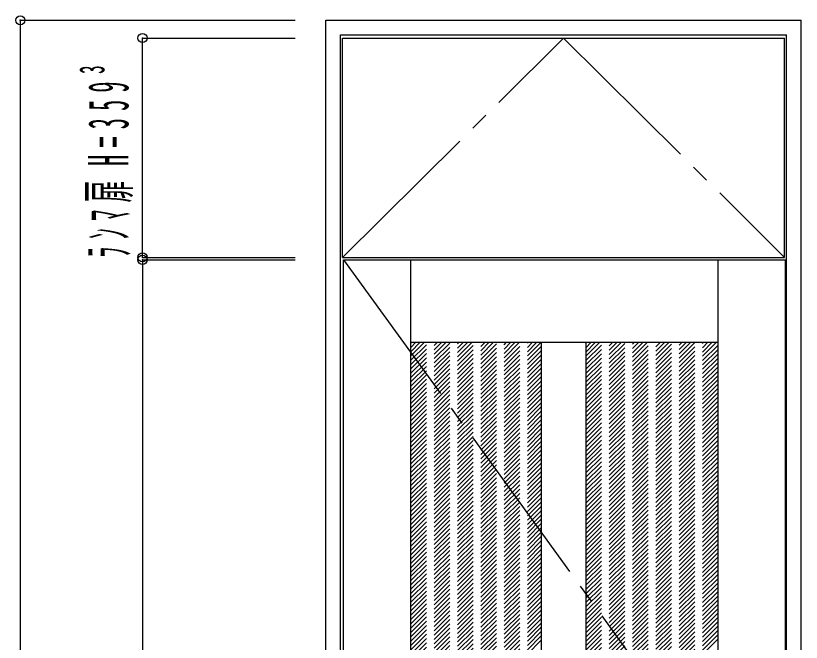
# Model space of a CAD drawing. Units: millimetres, scale not verified. Extents: x -1130 to 430, y -1970 to 1409.
# Drawn here: x -863 to 422, y 384 to 1409 of the extents above; entities that cross this region are included whole.
import ezdxf

# ---------------------------------------------------------------- set-up
doc = ezdxf.new("R2010")
doc.units = ezdxf.units.MM
doc.header["$LTSCALE"] = 30
doc.header["$PDMODE"] = 32
doc.header["$PDSIZE"] = 15
doc.linetypes.add('CHAIN2', pattern=[12, 9, -1, 1, -1])
doc.linetypes.add('DASHED1', pattern=[1.8, 1.2, -0.6])
doc.layers.add('0-0', color=4, linetype='DASHED1')
doc.layers.add('0-1_寸法', color=7, linetype='Continuous')
doc.styles.add('ＭＳ ゴシック', font='')
doc.styles.get('ＭＳ ゴシック').set_extended_font_data('MS Gothic')

msp = doc.modelspace()

# ---------------------------------------------------------------- linework, layer by layer
at = {"layer": '0-0', "color": 3, "linetype": 'Continuous'}
for p, q in [((-355.55, 1401.99), (422.45, 1401.99)), ((-355.55, -1010.01), (-355.55, 1401.99)), ((422.45, -1010.01), (422.45, 1401.99)), ((-331.55, 1377.99), (398.45, 1377.99)), ((-331.55, -1010.01), (-331.55, 1377.99)), ((398.45, -1010.01), (398.45, 1377.99)), ((-328.05, 1372.99), (394.95, 1372.99)), ((-328.05, 1013.99), (-328.05, 1372.99)), ((394.95, 1013.99), (394.95, 1372.99)), ((-328.05, 1013.99), (394.95, 1013.99)), ((-326.55, 1009.99), (396.45, 1009.99)), ((-326.55, -985.01), (-326.55, 1009.99)), ((-216.55, -985.01), (-216.55, 1009.99)), ((286.45, -985.01), (286.45, 1009.99)), ((396.45, -985.01), (396.45, 1009.99)), ((-216.55, 874.99), (286.45, 874.99)), ((-3.05, 874.99), (-3.05, -835.01)), ((69.95, 874.99), (69.95, -835.01))]:
    msp.add_line(p, q, dxfattribs=at)
at = {"layer": '0-0', "color": 7, "linetype": 'CHAIN2'}
for p, q in [((-328.05, 1013.99), (33.45, 1372.99)), ((33.45, 1372.99), (394.95, 1013.99)), ((-326.55, 1009.99), (396.45, 12.49))]:
    msp.add_line(p, q, dxfattribs=at)
at = {"layer": '0-0'}
for p, q in [((-216.55, 661.63), (-3.19, 874.99)), ((-216.55, 668.7), (-10.26, 874.99)), ((-216.55, 675.77), (-17.33, 874.99)), ((-216.55, 682.84), (-24.4, 874.99)), ((-216.55, 689.91), (-31.47, 874.99)), ((-216.55, 696.98), (-38.54, 874.99)), ((-216.55, 704.06), (-45.61, 874.99)), ((-216.55, 711.13), (-52.69, 874.99)), ((-216.55, 718.2), (-59.76, 874.99)), ((-216.55, 725.27), (-66.83, 874.99)), ((-216.55, 732.34), (-73.9, 874.99)), ((-216.55, 739.41), (-80.97, 874.99)), ((-216.55, 746.48), (-88.04, 874.99)), ((-216.55, 753.55), (-95.11, 874.99)), ((-216.55, 760.62), (-102.18, 874.99)), ((-216.55, 767.7), (-109.25, 874.99)), ((-216.55, 774.77), (-116.33, 874.99)), ((-216.55, 781.84), (-123.4, 874.99)), ((-216.55, 788.91), (-130.47, 874.99)), ((-216.55, 795.98), (-137.54, 874.99)), ((-216.55, 803.05), (-144.61, 874.99)), ((-216.55, 810.12), (-151.68, 874.99)), ((-216.55, 817.19), (-158.75, 874.99)), ((-216.55, 824.26), (-165.82, 874.99)), ((-216.55, 831.33), (-172.89, 874.99)), ((-216.55, 838.41), (-179.96, 874.99)), ((-216.55, 845.48), (-187.04, 874.99)), ((-216.55, 852.55), (-194.11, 874.99)), ((-216.55, 859.62), (-201.18, 874.99)), ((-216.55, 866.69), (-208.25, 874.99)), ((-216.55, 873.76), (-215.32, 874.99)), ((69.95, 661.07), (283.87, 874.99)), ((69.95, 668.14), (276.8, 874.99)), ((69.95, 675.22), (269.73, 874.99)), ((69.95, 682.29), (262.65, 874.99)), ((69.95, 689.36), (255.58, 874.99)), ((69.95, 696.43), (248.51, 874.99)), ((69.95, 703.5), (241.44, 874.99)), ((69.95, 710.57), (234.37, 874.99)), ((69.95, 717.64), (227.3, 874.99)), ((69.95, 724.71), (220.23, 874.99)), ((69.95, 731.78), (213.16, 874.99)), ((69.95, 738.86), (206.09, 874.99)), ((69.95, 745.93), (199.02, 874.99)), ((69.95, 753), (191.94, 874.99)), ((69.95, 760.07), (184.87, 874.99)), ((69.95, 767.14), (177.8, 874.99)), ((69.95, 774.21), (170.73, 874.99)), ((69.95, 781.28), (163.66, 874.99)), ((69.95, 788.35), (156.59, 874.99)), ((69.95, 795.42), (149.52, 874.99)), ((69.95, 802.49), (142.45, 874.99)), ((69.95, 809.57), (135.38, 874.99)), ((69.95, 816.64), (128.3, 874.99)), ((69.95, 823.71), (121.23, 874.99)), ((69.95, 830.78), (114.16, 874.99)), ((69.95, 837.85), (107.09, 874.99)), ((69.95, 844.92), (100.02, 874.99)), ((69.95, 851.99), (92.95, 874.99)), ((69.95, 859.06), (85.88, 874.99)), ((69.95, 866.13), (78.81, 874.99)), ((69.95, 873.21), (71.74, 874.99)), ((-216.55, 654.56), (-3.05, 868.06)), ((69.95, 654), (286.45, 870.5)), ((69.95, 646.93), (286.45, 863.43)), ((-216.55, 647.49), (-3.05, 860.99)), ((-216.55, 640.42), (-3.05, 853.92)), ((69.95, 639.86), (286.45, 856.36)), ((69.95, 632.79), (286.45, 849.29)), ((-216.55, 633.35), (-3.05, 846.85)), ((-216.55, 626.27), (-3.05, 839.77)), ((69.95, 625.72), (286.45, 842.22)), ((-216.55, 619.2), (-3.05, 832.7)), ((-216.55, 612.13), (-3.05, 825.63)), ((69.95, 618.65), (286.45, 835.15)), ((69.95, 611.58), (286.45, 828.08)), ((-216.55, 605.06), (-3.05, 818.56)), ((-216.55, 597.99), (-3.05, 811.49)), ((69.95, 604.5), (286.45, 821)), ((69.95, 597.43), (286.45, 813.93)), ((-216.55, 590.92), (-3.05, 804.42)), ((-216.55, 583.85), (-3.05, 797.35)), ((69.95, 590.36), (286.45, 806.86)), ((69.95, 583.29), (286.45, 799.79)), ((-216.55, 576.78), (-3.05, 790.28)), ((69.95, 576.22), (286.45, 792.72)), ((69.95, 569.15), (286.45, 785.65)), ((-216.55, 569.71), (-3.05, 783.21)), ((-216.55, 562.63), (-3.05, 776.13)), ((69.95, 562.08), (286.45, 778.58)), ((69.95, 555.01), (286.45, 771.51)), ((-216.55, 555.56), (-3.05, 769.06)), ((-216.55, 548.49), (-3.05, 761.99)), ((69.95, 547.94), (286.45, 764.44)), ((-216.55, 541.42), (-3.05, 754.92)), ((-216.55, 534.35), (-3.05, 747.85)), ((69.95, 540.87), (286.45, 757.37)), ((69.95, 533.79), (286.45, 750.29)), ((-216.55, 527.28), (-3.05, 740.78)), ((-216.55, 520.21), (-3.05, 733.71)), ((69.95, 526.72), (286.45, 743.22)), ((69.95, 519.65), (286.45, 736.15)), ((-216.55, 513.14), (-3.05, 726.64)), ((69.95, 512.58), (286.45, 729.08)), ((69.95, 505.51), (286.45, 722.01)), ((-216.55, 506.07), (-3.05, 719.57)), ((-216.55, 498.99), (-3.05, 712.49)), ((69.95, 498.44), (286.45, 714.94)), ((69.95, 491.37), (286.45, 707.87)), ((-216.55, 491.92), (-3.05, 705.42)), ((-216.55, 484.85), (-3.05, 698.35)), ((69.95, 484.3), (286.45, 700.8)), ((-216.55, 477.78), (-3.05, 691.28)), ((-216.55, 470.71), (-3.05, 684.21)), ((69.95, 477.23), (286.45, 693.73)), ((69.95, 470.15), (286.45, 686.65)), ((-216.55, 463.64), (-3.05, 677.14)), ((-216.55, 456.57), (-3.05, 670.07)), ((69.95, 463.08), (286.45, 679.58)), ((69.95, 456.01), (286.45, 672.51)), ((-216.55, 449.5), (-3.05, 663)), ((-216.55, 442.43), (-3.05, 655.93)), ((69.95, 448.94), (286.45, 665.44)), ((69.95, 441.87), (286.45, 658.37)), ((-216.55, 435.36), (-3.05, 648.86)), ((69.95, 434.8), (286.45, 651.3)), ((69.95, 427.73), (286.45, 644.23)), ((-216.55, 428.28), (-3.05, 641.78)), ((-216.55, 421.21), (-3.05, 634.71)), ((69.95, 420.66), (286.45, 637.16)), ((69.95, 413.59), (286.45, 630.09)), ((-216.55, 414.14), (-3.05, 627.64)), ((-216.55, 407.07), (-3.05, 620.57)), ((69.95, 406.51), (286.45, 623.01)), ((-216.55, 400), (-3.05, 613.5)), ((-216.55, 392.93), (-3.05, 606.43)), ((69.95, 399.44), (286.45, 615.94)), ((69.95, 392.37), (286.45, 608.87)), ((-216.55, 385.86), (-3.05, 599.36)), ((-216.55, 378.79), (-3.05, 592.29)), ((69.95, 385.3), (286.45, 601.8)), ((69.95, 378.23), (286.45, 594.73)), ((-216.55, 371.72), (-3.05, 585.22)), ((69.95, 371.16), (286.45, 587.66)), ((69.95, 364.09), (286.45, 580.59)), ((-216.55, 364.64), (-3.05, 578.14)), ((-216.55, 357.57), (-3.05, 571.07)), ((69.95, 357.02), (286.45, 573.52)), ((69.95, 349.95), (286.45, 566.45)), ((-216.55, 350.5), (-3.05, 564)), ((-216.55, 343.43), (-3.05, 556.93)), ((69.95, 342.88), (286.45, 559.38)), ((-216.55, 336.36), (-3.05, 549.86)), ((-216.55, 329.29), (-3.05, 542.79)), ((69.95, 335.8), (286.45, 552.3)), ((69.95, 328.73), (286.45, 545.23)), ((-216.55, 322.22), (-3.05, 535.72)), ((-216.55, 315.15), (-3.05, 528.65)), ((69.95, 321.66), (286.45, 538.16)), ((69.95, 314.59), (286.45, 531.09)), ((-216.55, 308.08), (-3.05, 521.58)), ((-216.55, 301), (-3.05, 514.5)), ((69.95, 307.52), (286.45, 524.02)), ((69.95, 300.45), (286.45, 516.95)), ((-216.55, 293.93), (-3.05, 507.43)), ((69.95, 293.38), (286.45, 509.88)), ((69.95, 286.31), (286.45, 502.81)), ((-216.55, 286.86), (-3.05, 500.36)), ((-216.55, 279.79), (-3.05, 493.29)), ((69.95, 279.24), (286.45, 495.74)), ((69.95, 272.16), (286.45, 488.66)), ((-216.55, 272.72), (-3.05, 486.22)), ((-216.55, 265.65), (-3.05, 479.15)), ((69.95, 265.09), (286.45, 481.59)), ((-216.55, 258.58), (-3.05, 472.08)), ((-216.55, 251.51), (-3.05, 465.01)), ((69.95, 258.02), (286.45, 474.52)), ((69.95, 250.95), (286.45, 467.45)), ((-216.55, 244.44), (-3.05, 457.94)), ((-216.55, 237.37), (-3.05, 450.87)), ((69.95, 243.88), (286.45, 460.38)), ((69.95, 236.81), (286.45, 453.31)), ((-216.55, 230.29), (-3.05, 443.79)), ((69.95, 229.74), (286.45, 446.24)), ((69.95, 222.67), (286.45, 439.17)), ((-216.55, 223.22), (-3.05, 436.72)), ((-216.55, 216.15), (-3.05, 429.65)), ((69.95, 215.6), (286.45, 432.1)), ((69.95, 208.53), (286.45, 425.03)), ((-216.55, 209.08), (-3.05, 422.58)), ((-216.55, 202.01), (-3.05, 415.51)), ((69.95, 201.45), (286.45, 417.95)), ((-216.55, 194.94), (-3.05, 408.44)), ((-216.55, 187.87), (-3.05, 401.37)), ((69.95, 194.38), (286.45, 410.88)), ((69.95, 187.31), (286.45, 403.81)), ((-216.55, 180.8), (-3.05, 394.3)), ((-216.55, 173.73), (-3.05, 387.23)), ((69.95, 180.24), (286.45, 396.74)), ((69.95, 173.17), (286.45, 389.67))]:
    msp.add_line(p, q, dxfattribs=at)
at = {"layer": '0-1_寸法', "color": 4}
for p, q in [((-855.55, 1401.99), (-855.55, -1010.01)), ((-855.55, 1401.99), (-405.55, 1401.99)), ((-655.55, 1372.99), (-405.55, 1372.99)), ((-655.55, 1013.99), (-655.55, 1372.99)), ((-655.55, 1013.99), (-405.55, 1013.99)), ((-655.55, 1009.99), (-655.55, -985.01)), ((-655.55, 1009.99), (-405.55, 1009.99))]:
    msp.add_line(p, q, dxfattribs=at)
at = {"layer": '0-1_寸法'}
for p in [(-855.55, 1401.99), (-655.55, 1372.99), (-655.55, 1013.99), (-655.55, 1009.99)]:
    msp.add_point(p, dxfattribs=at)

# ---------------------------------------------------------------- texts
at = {"layer": '0-1_寸法', "insert": (-670.55, 1013.49), "char_height": 65.98, "attachment_point": 7, "rotation": 90, "style": 'ＭＳ ゴシック'}
msp.add_mtext('\\T1.67;\\W0.4;ﾗﾝﾏ扉H=359³', dxfattribs=at)

doc.saveas('drawing.dxf')
